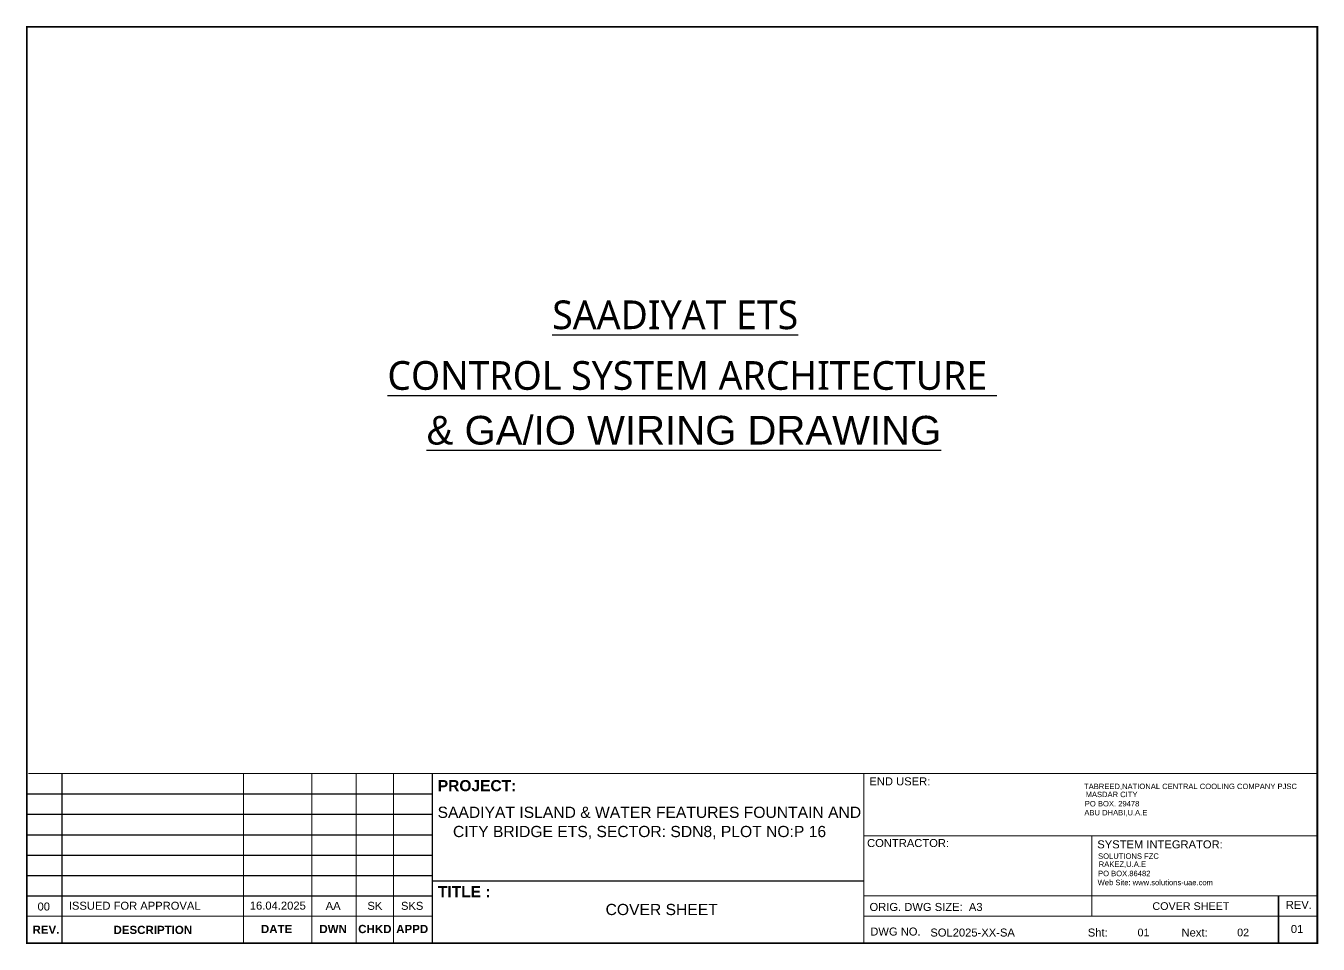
# Model space of a CAD drawing. Header units: inches. Extents: x 100535554 to 201081702, y 63708552 to 127420865.
# Drawn here: x 100535821 to 100536992, y 63709917 to 63710749 of the extents above; entities that cross this region are included whole.
import ezdxf
from ezdxf.enums import TextEntityAlignment as Align

# ---------------------------------------------------------------- set-up
doc = ezdxf.new("R2010")
doc.units = ezdxf.units.IN
doc.header["$MEASUREMENT"] = 0
doc.layers.add('BORDER', color=7, linetype='Continuous')
doc.layers.add('TH-DWG', color=1, linetype='Continuous')
doc.styles.add('A', font='arial.ttf')
doc.styles.add('ABB', font='arialbd.ttf')
doc.styles.add('Gaur', font='LucidaSansRegular.ttf', dxfattribs={"height": 1})
doc.styles.get("Standard").update_dxf_attribs({"font": 'arial.ttf'})

# ---------------------------------------------------------------- blocks, each defined once
blk = doc.blocks.new('Title Frame_Al Bayt')
at = {"layer": 'BORDER'}
for p, q in [((897.4, -274.9), (1264.8, -274.9)), ((897.4, -293.3), (1264.8, -293.3)), ((897.4, -311.8), (1264.8, -311.8)), ((897.4, -330.3), (1264.8, -330.3)), ((897.4, -348.7), (1264.8, -348.7)), ((897.4, -367.2), (1264.8, -367.2))]:
    blk.add_line(p, q, dxfattribs=at)
at = {"layer": 'BORDER', "const_width": 1.54}
blk.add_lwpolyline([(897.4, 420.3), (897.4, -410.2), (2066.3, -410.2), (2066.3, 420.3)], close=True, dxfattribs=at)
at = {"layer": 'BORDER'}
for points, const_width in [([(899, -256.4), (2066.3, -256.4)], 1.08), ([(929.4, -410.2), (929.4, -256.4)], 1.08), ([(1093.7, -410.2), (1093.7, -256.4)], 1.08), ([(1093.7, -391.8), (1093.7, -256.4)], 1.08), ([(1155.6, -410.2), (1155.6, -256.4)], 1.08), ([(1195.8, -410.2), (1195.8, -256.4)], 1.08), ([(1195.8, -391.8), (1195.8, -256.4)], 1.08), ([(1229.6, -410.2), (1229.6, -256.4)], 1.08), ([(1229.6, -391.8), (1229.6, -256.4)], 1.08), ([(1264.8, -256.4), (1264.8, -410.2)], 1.08), ([(1655.6, -410.2), (1655.6, -256.4)], 1.08), ([(1655.6, -312.9), (2066.3, -312.9)], 0.923), ([(1862.1, -385.6), (1862.1, -312.9)], 0.923), ([(1655.6, -353.7), (1265.2, -353.7)], 1.08), ([(2066.3, -367.2), (1655.6, -367.2)], 1.08), ([(2031.2, -410.2), (2031.2, -367.2)], 1.54), ([(897.4, -385.6), (1264.8, -385.6)], 1.08), ([(2066.3, -385.6), (1655.6, -385.6)], 1.08)]:
    blk.add_lwpolyline(points, dxfattribs=dict(at, const_width=const_width))
for s, height, style, p in [('PROJECT:', 10.07, 'ABB', (1269.7, -272.4)), ('END USER:', 7.25, 'A', (1660.6, -267.1)), ('TABREED,NATIONAL CENTRAL COOLING COMPANY PJSC', 4.93, 'A', (1855, -270.5)), ('MASDAR CITY', 4.93, 'A', (1856.4, -277.8)), ('SAADIYAT ISLAND & WATER FEATURES FOUNTAIN AND', 10.15, 'A', (1269.5, -296.6)), ('ABU DHABI,U.A.E', 4.93, 'A', (1855.3, -294.3)), ('PO BOX. 29478', 4.93, 'A', (1855.7, -286.2)), (' CITY BRIDGE ETS, SECTOR: SDN8, PLOT NO:P 16', 10.15, 'A', (1279.5, -314)), ('CONTRACTOR:', 7.25, 'A', (1658.5, -323)), ('SYSTEM INTEGRATOR:', 7.25, 'A', (1867, -324.2)), ('SOLUTIONS FZC', 4.93, 'A', (1867.7, -333.7)), ('RAKEZ,U.A.E', 4.93, 'A', (1868.3, -341)), ('PO BOX.86482', 4.93, 'A', (1867.7, -349.4)), ('TITLE :', 10.07, 'ABB', (1269.8, -368.5)), ('Web Site: www.solutions-uae.com ', 4.93, 'A', (1867.3, -357.6)), ('ORIG. DWG SIZE:  A3', 7.25, 'A', (1660.7, -380.9)), ('REV.', 7.25, 'A', (2037.7, -379)), ('DWG NO.', 7.25, 'A', (1661.4, -403.2)), ('SOL2025-XX-SA', 7.25, 'A', (1715.8, -404.1)), ('Sht:', 7.25, 'A', (1858.4, -404.1)), ('Next:', 7.25, 'A', (1943.3, -404.1)), ('01', 7.25, 'A', (2042.3, -400.9))]:
    blk.add_text(s, height=height, dxfattribs=dict(at, style=style)).set_placement(p)
for s, height, style, p in [('00', 7.25, 'A', (912.8, -376.9)), ('REV.', 7.46, 'ABB', (914.8, -397.9))]:
    blk.add_text(s, height=height, dxfattribs=dict(at, style=style)).set_placement(p, align=Align.MIDDLE)
for s, height, style, p in [('ISSUED FOR APPROVAL', 7.25, 'A', (995.2, -379.8)), ('16.04.2025', 7.25, 'A', (1124.8, -379.7)), ('AA', 7.25, 'A', (1174.9, -379.9)), ('SK', 7.25, 'A', (1212.7, -379.9)), ('SKS', 7.25, 'A', (1246.5, -379.9)), ('DESCRIPTION', 7.463, 'ABB', (1011.6, -401.8)), ('DATE', 7.46, 'ABB', (1123.7, -401)), ('DWN', 7.46, 'ABB', (1174.9, -401)), ('CHKD', 7.46, 'ABB', (1212.7, -401)), ('APPD', 7.46, 'ABB', (1246.5, -401))]:
    blk.add_text(s, height=height, dxfattribs=dict(at, style=style)).set_placement(p, align=Align.CENTER)

msp = doc.modelspace()

# ---------------------------------------------------------------- block references
at = {"layer": 'BORDER'}
msp.add_blockref('Title Frame_Al Bayt', (100534924.731, 63710328.157), dxfattribs=at)

# ---------------------------------------------------------------- texts
at = {"style": 'A'}
for s, height, p in [('COVER SHEET', 6.96131, (100536876.51, 63709951.649)), ('01', 6.9613, (100536833.599, 63709927.765)), ('02', 6.9613, (100536923.797, 63709927.765))]:
    msp.add_text(s, height=height, dxfattribs=at).set_placement(p, align=Align.MIDDLE_CENTER)
at = {"insert": (100536184.352, 63710395.832), "char_height": 26, "width": 485.42231, "attachment_point": 1}
msp.add_mtext('{\\L& GA/IO WIRING DRAWING}', dxfattribs=at)
at = {"layer": 'BORDER', "style": 'A'}
msp.add_text('COVER SHEET', height=10.15, dxfattribs=at).set_placement((100536346.405, 63709943.508))
at = {"layer": 'TH-DWG', "color": 0, "style": 'Gaur'}
for s, p in [('%%USAADIYAT ETS', (100536409.471, 63710474.382)), ('%%UCONTROL SYSTEM ARCHITECTURE ', (100536424.773, 63710419.434))]:
    msp.add_text(s, height=26, dxfattribs=at).set_placement(p, align=Align.CENTER)

doc.saveas('drawing.dxf')
